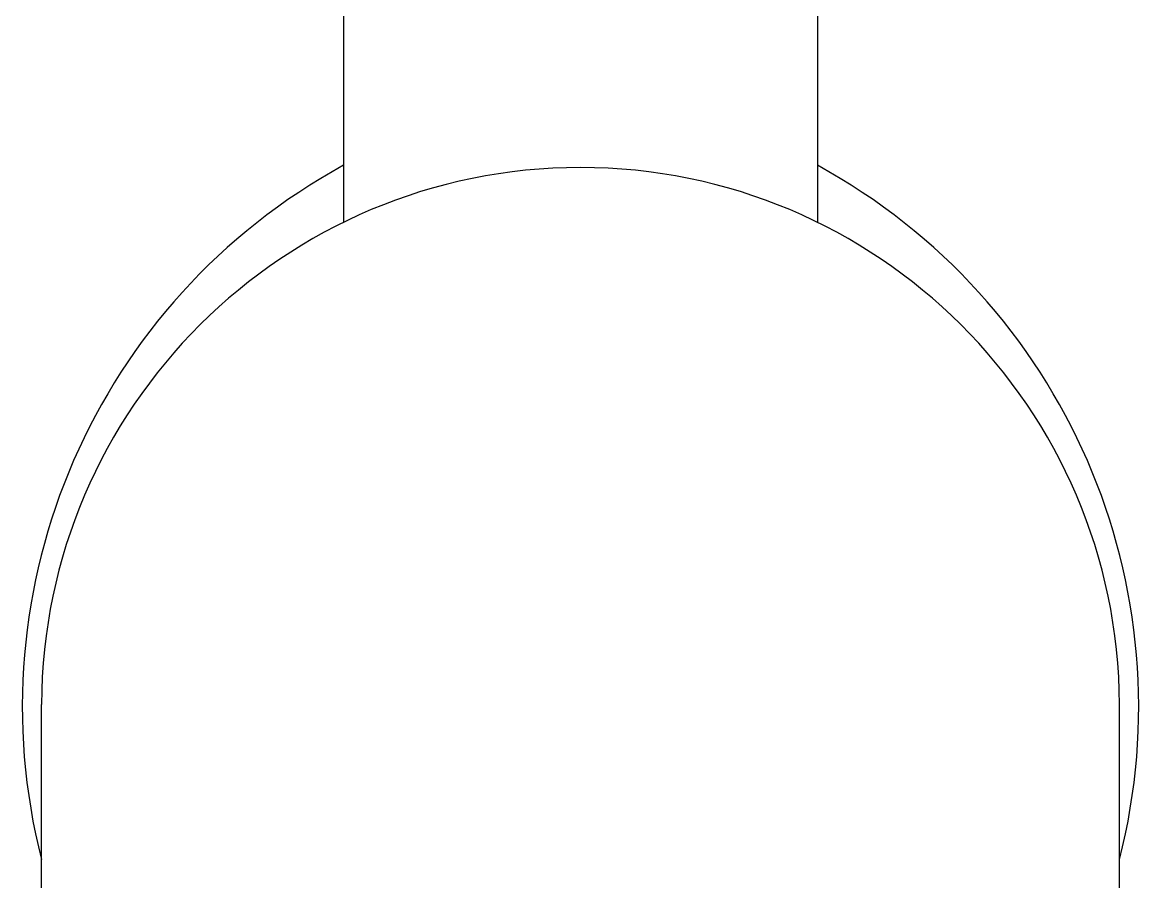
# Model space of a CAD drawing. Header units: millimetres. Extents: x 1.34 to 8.68, y 2.73 to 10.24.
# Drawn here: x 2.0515 to 2.2793, y 5.8069 to 5.9823 of the extents above; entities that cross this region are included whole.
import ezdxf

# ---------------------------------------------------------------- set-up
doc = ezdxf.new("R2010")
doc.units = ezdxf.units.MM
doc.layers.add('PDF2_형상', color=7, linetype='Continuous')

msp = doc.modelspace()

# ---------------------------------------------------------------- linework, layer by layer
at = {"layer": 'PDF2_형상', "lineweight": 25}
for points in [[(2.117079891777919, 5.999764260908822), (2.117079891777919, 5.941431177575489)], [(2.213746544555697, 5.999764260908822), (2.213746544555697, 5.941431177575489)], [(2.055413183444586, 5.663097733131044), (2.055413183444586, 5.843097608131044)], [(2.275413239000142, 5.663097733131044), (2.275413239000142, 5.843097608131044)]]:
    msp.add_lwpolyline(points, dxfattribs=at)
for centre, radius, start, end in [((2.177421408500531, 5.842576506920062), 0.1259208178328889, 118.6333009931921, 194.3203019667583), ((2.153405052682047, 5.842576529698242), 0.1259207859327021, 345.6796836311551, 61.36670396405227), ((2.165413211222364, 5.842642171127403), 0.1100009706047008, 0.2372223858800566, 179.76277761412)]:
    msp.add_arc(centre, radius, start, end, dxfattribs=at)

doc.saveas('drawing.dxf')
